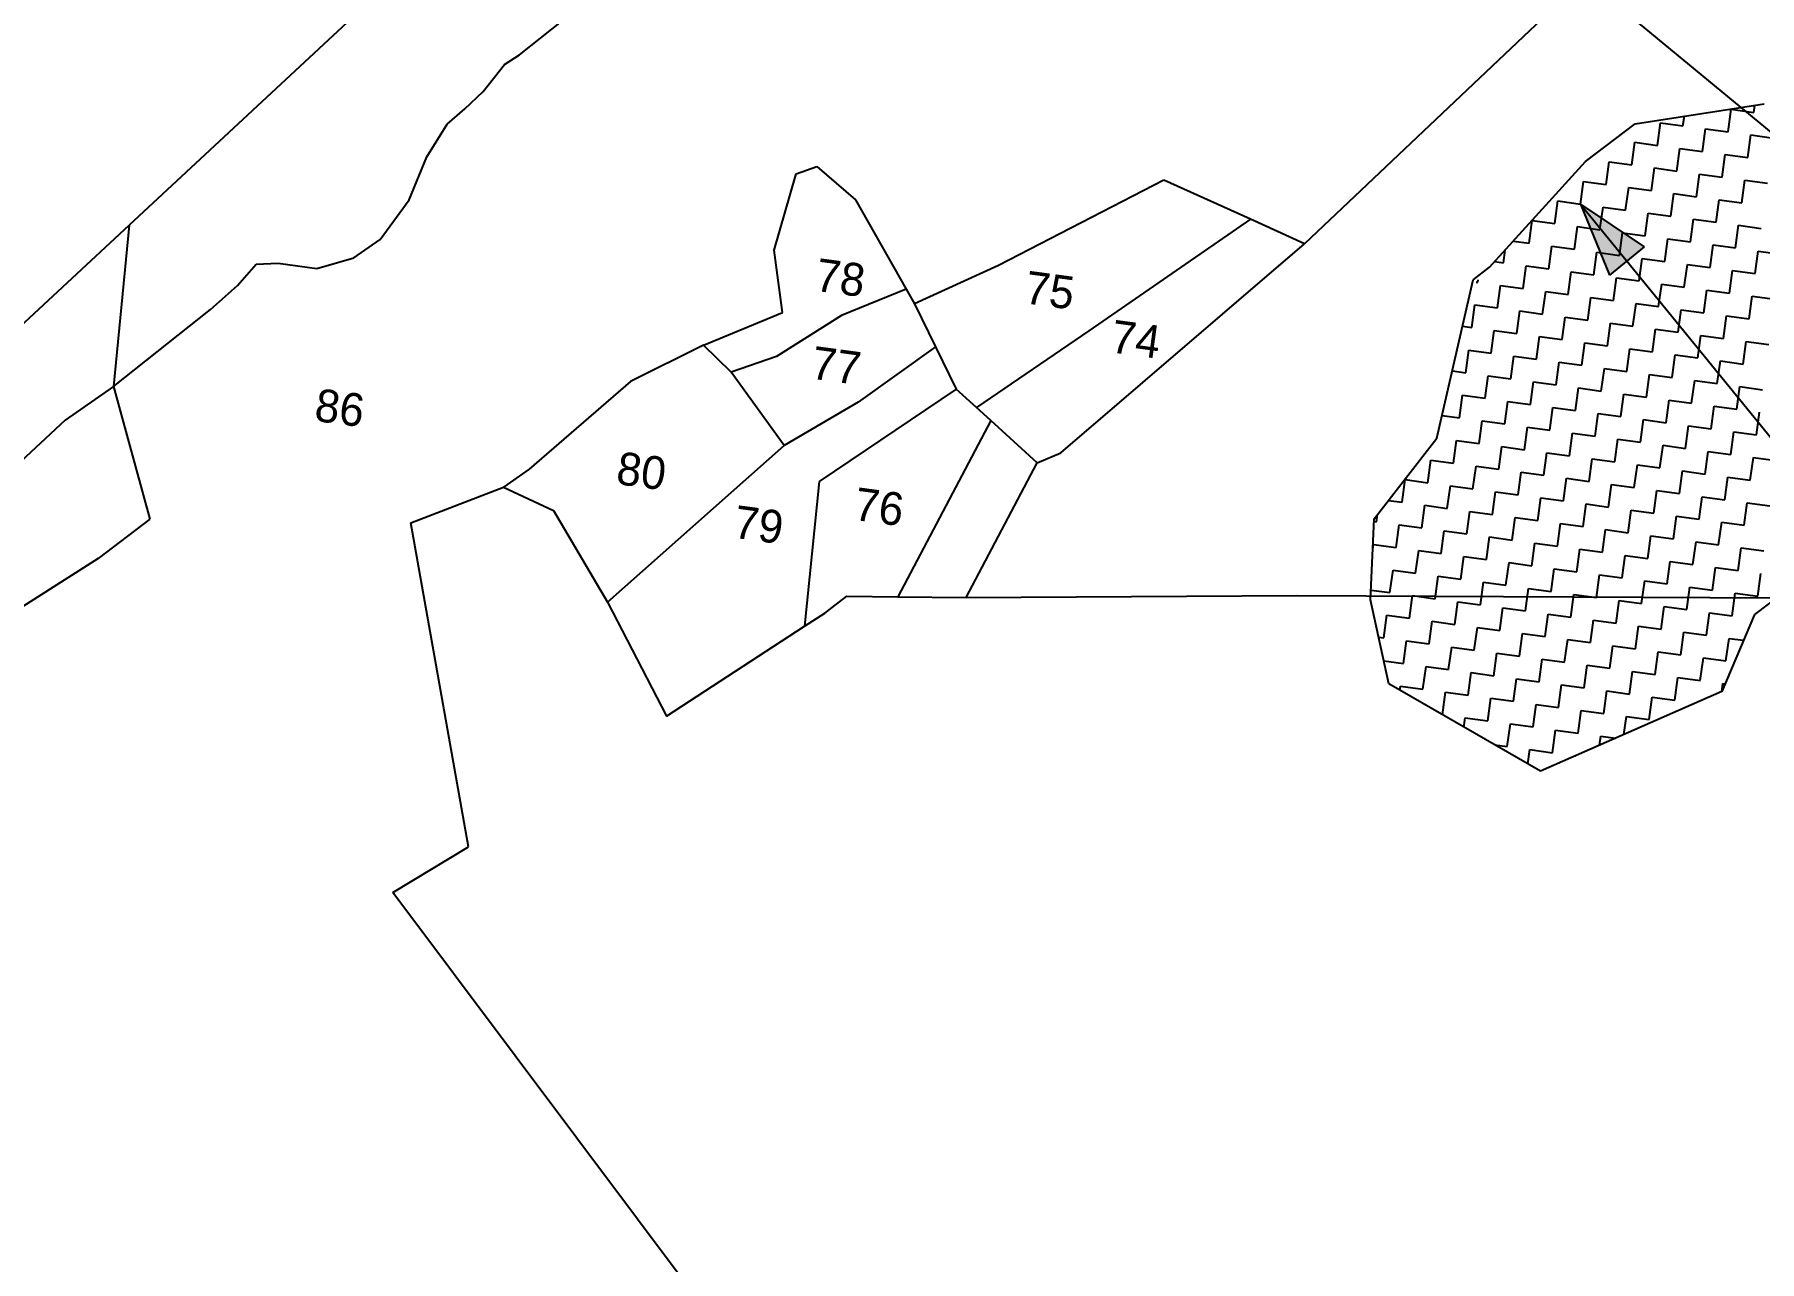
# Model space of a CAD drawing. Header units: metres. Extents: x 291974 to 293244, y 2020596 to 2023640.
# Drawn here: x 292278 to 292467.1, y 2020730.1 to 2020864.5 of the extents above; entities that cross this region are included whole.
import ezdxf
from ezdxf.enums import TextEntityAlignment as Align

# ---------------------------------------------------------------- set-up
doc = ezdxf.new("R2010")
doc.units = ezdxf.units.M
doc.header["$MEASUREMENT"] = 0
for name, color, linetype in [('LINE_WATER', 4, 'Continuous'), ('POLY_HATCH', 12, 'Continuous'), ('POLY_PARCEL', 6, 'Continuous'), ('TEXT_PARCEL', 7, 'Continuous')]:
    doc.layers.add(name, color=color, linetype=linetype)
doc.styles.add('TEXT_MAP', font='')
doc.styles.get('TEXT_MAP').set_extended_font_data('Kruti Dev 050')

msp = doc.modelspace()

# ---------------------------------------------------------------- hatches: boundary and pattern name
h = msp.add_hatch(color=256)
h.paths.add_polyline_path([(292452.54, 2020839.71), (292454.45, 2020841.27), (292447.45, 2020845.95)])
h.paths.add_polyline_path([(292447.45, 2020845.95), (292450.63, 2020838.16), (292452.54, 2020839.71)])

# ---------------------------------------------------------------- linework, layer by layer
for points in [[(292447.45, 2020845.95), (292478.12, 2020808.35)], [(292447.45, 2020845.95), (292450.63, 2020838.16)], [(292447.45, 2020845.95), (292454.45, 2020841.27)], [(292454.45, 2020841.27), (292450.63, 2020838.16)]]:
    msp.add_lwpolyline(points)
at = {"layer": 'LINE_WATER'}
for p, q in [((292331.18, 2020862.3), (292337, 2020866.93)), ((292327.17, 2020858.3), (292329.52, 2020861.23)), ((292329.52, 2020861.23), (292331.18, 2020862.3)), ((292325.18, 2020856.4), (292327.17, 2020858.3)), ((292323.22, 2020854.72), (292325.18, 2020856.4)), ((292321.01, 2020851.12), (292323.22, 2020854.72)), ((292319.07, 2020846.4), (292321.01, 2020851.12)), ((292315.89, 2020842.07), (292319.07, 2020846.4)), ((292313.02, 2020840.07), (292315.89, 2020842.07)), ((292308.96, 2020838.89), (292313.02, 2020840.07)), ((292300.26, 2020837.03), (292302.31, 2020839.35)), ((292302.31, 2020839.35), (292304.71, 2020839.46)), ((292304.71, 2020839.46), (292308.96, 2020838.89)), ((292297.31, 2020834.4), (292300.26, 2020837.03)), ((292286.68, 2020825.96), (292297.31, 2020834.4))]:
    msp.add_line(p, q, dxfattribs=at)
at = {"layer": 'POLY_HATCH'}
for p, q in [((292453.45, 2020854.75), (292467.57, 2020856.92)), ((292448.01, 2020850.61), (292453.45, 2020854.75)), ((292437.5, 2020839.02), (292448.01, 2020850.61)), ((292435.68, 2020837.64), (292437.5, 2020839.02)), ((292431.72, 2020820.29), (292435.68, 2020837.64)), ((292424.84, 2020811.46), (292431.72, 2020820.29)), ((292424.45, 2020802.57), (292424.84, 2020811.46)), ((292472.88, 2020805.8), (292466.53, 2020800.96)), ((292426.46, 2020793.36), (292424.45, 2020802.57)), ((292466.53, 2020800.96), (292462.95, 2020792.51)), ((292443.07, 2020783.8), (292426.46, 2020793.36)), ((292462.95, 2020792.51), (292443.07, 2020783.8))]:
    msp.add_line(p, q, dxfattribs=at)
at = {"layer": 'POLY_HATCH', "linetype": 'Continuous'}
for p, q in [((292458.69, 2020854.53), (292458.84, 2020855.58)), ((292463.65, 2020853.86), (292463.98, 2020856.34)), ((292463.98, 2020856.34), (292466.46, 2020856)), ((292466.46, 2020856), (292466.56, 2020856.76)), ((292455.88, 2020852.38), (292456.22, 2020854.86)), ((292456.22, 2020854.86), (292458.69, 2020854.53)), ((292460.84, 2020851.72), (292461.17, 2020854.19)), ((292461.17, 2020854.19), (292463.65, 2020853.86)), ((292465.79, 2020851.05), (292466.13, 2020853.53)), ((292466.13, 2020853.53), (292468.6, 2020853.19)), ((292453.07, 2020850.24), (292453.41, 2020852.72)), ((292453.41, 2020852.72), (292455.88, 2020852.38)), ((292458.03, 2020849.57), (292458.36, 2020852.05)), ((292458.36, 2020852.05), (292460.84, 2020851.72)), ((292462.98, 2020848.9), (292463.32, 2020851.38)), ((292463.32, 2020851.38), (292465.79, 2020851.05)), ((292450.26, 2020848.1), (292450.59, 2020850.57)), ((292450.59, 2020850.57), (292453.07, 2020850.24)), ((292455.22, 2020847.43), (292455.55, 2020849.91)), ((292455.55, 2020849.91), (292458.03, 2020849.57)), ((292447.45, 2020845.95), (292447.78, 2020848.43)), ((292447.78, 2020848.43), (292450.26, 2020848.1)), ((292452.4, 2020845.29), (292452.74, 2020847.76)), ((292452.74, 2020847.76), (292455.22, 2020847.43)), ((292460.17, 2020846.76), (292460.5, 2020849.24)), ((292460.5, 2020849.24), (292462.98, 2020848.9)), ((292465.13, 2020846.09), (292465.46, 2020848.57)), ((292465.46, 2020848.57), (292467.94, 2020848.24)), ((292444.64, 2020843.81), (292444.97, 2020846.29)), ((292444.97, 2020846.29), (292447.45, 2020845.95)), ((292449.59, 2020843.14), (292449.93, 2020845.62)), ((292449.93, 2020845.62), (292452.4, 2020845.29)), ((292457.36, 2020844.62), (292457.69, 2020847.09)), ((292457.69, 2020847.09), (292460.17, 2020846.76)), ((292462.31, 2020843.95), (292462.65, 2020846.43)), ((292462.65, 2020846.43), (292465.13, 2020846.09)), ((292441.83, 2020841.67), (292442.16, 2020844.14)), ((292442.16, 2020844.14), (292444.64, 2020843.81)), ((292454.55, 2020842.47), (292454.88, 2020844.95)), ((292454.88, 2020844.95), (292457.36, 2020844.62)), ((292459.5, 2020841.81), (292459.84, 2020844.28)), ((292459.84, 2020844.28), (292462.31, 2020843.95)), ((292464.46, 2020841.14), (292464.79, 2020843.62)), ((292464.79, 2020843.62), (292467.27, 2020843.28)), ((292440.11, 2020841.9), (292441.83, 2020841.67)), ((292446.78, 2020841), (292447.11, 2020843.48)), ((292447.11, 2020843.48), (292449.59, 2020843.14)), ((292451.74, 2020840.33), (292452.07, 2020842.81)), ((292452.07, 2020842.81), (292454.55, 2020842.47)), ((292456.69, 2020839.66), (292457.02, 2020842.14)), ((292457.02, 2020842.14), (292459.5, 2020841.81)), ((292439.01, 2020839.52), (292439.2, 2020840.9)), ((292443.97, 2020838.85), (292444.3, 2020841.33)), ((292444.3, 2020841.33), (292446.78, 2020841)), ((292448.92, 2020838.19), (292449.26, 2020840.66)), ((292449.26, 2020840.66), (292451.74, 2020840.33)), ((292453.88, 2020837.52), (292454.21, 2020840)), ((292454.21, 2020840), (292456.69, 2020839.66)), ((292461.65, 2020838.99), (292461.98, 2020841.47)), ((292461.98, 2020841.47), (292464.46, 2020841.14)), ((292466.6, 2020838.33), (292466.94, 2020840.8)), ((292466.94, 2020840.8), (292469.41, 2020840.47)), ((292438.07, 2020839.65), (292439.01, 2020839.52)), ((292441.16, 2020836.71), (292441.49, 2020839.19)), ((292441.49, 2020839.19), (292443.97, 2020838.85)), ((292446.11, 2020836.04), (292446.45, 2020838.52)), ((292446.45, 2020838.52), (292448.92, 2020838.19)), ((292458.83, 2020836.85), (292459.17, 2020839.33)), ((292459.17, 2020839.33), (292461.65, 2020838.99)), ((292463.79, 2020836.18), (292464.12, 2020838.66)), ((292464.12, 2020838.66), (292466.6, 2020838.33)), ((292436.03, 2020837.4), (292436.2, 2020837.38)), ((292436.2, 2020837.38), (292436.24, 2020837.63)), ((292438.35, 2020834.57), (292438.68, 2020837.04)), ((292438.68, 2020837.04), (292441.16, 2020836.71)), ((292443.3, 2020833.9), (292443.64, 2020836.38)), ((292443.64, 2020836.38), (292446.11, 2020836.04)), ((292451.07, 2020835.37), (292451.4, 2020837.85)), ((292451.4, 2020837.85), (292453.88, 2020837.52)), ((292456.02, 2020834.71), (292456.36, 2020837.18)), ((292456.36, 2020837.18), (292458.83, 2020836.85)), ((292460.98, 2020834.04), (292461.31, 2020836.52)), ((292461.31, 2020836.52), (292463.79, 2020836.18)), ((292435.53, 2020832.42), (292435.87, 2020834.9)), ((292435.87, 2020834.9), (292438.35, 2020834.57)), ((292440.49, 2020831.76), (292440.82, 2020834.23)), ((292440.82, 2020834.23), (292443.3, 2020833.9)), ((292448.26, 2020833.23), (292448.59, 2020835.71)), ((292448.59, 2020835.71), (292451.07, 2020835.37)), ((292453.21, 2020832.56), (292453.55, 2020835.04)), ((292453.55, 2020835.04), (292456.02, 2020834.71)), ((292458.17, 2020831.9), (292458.5, 2020834.37)), ((292458.5, 2020834.37), (292460.98, 2020834.04)), ((292465.93, 2020833.37), (292466.27, 2020835.85)), ((292466.27, 2020835.85), (292468.74, 2020835.51)), ((292434.52, 2020832.56), (292435.53, 2020832.42)), ((292445.44, 2020831.09), (292445.78, 2020833.57)), ((292445.78, 2020833.57), (292448.26, 2020833.23)), ((292450.4, 2020830.42), (292450.73, 2020832.9)), ((292450.73, 2020832.9), (292453.21, 2020832.56)), ((292463.12, 2020831.23), (292463.46, 2020833.71)), ((292463.46, 2020833.71), (292465.93, 2020833.37)), ((292437.68, 2020829.61), (292438.01, 2020832.09)), ((292438.01, 2020832.09), (292440.49, 2020831.76)), ((292442.63, 2020828.94), (292442.97, 2020831.42)), ((292442.97, 2020831.42), (292445.44, 2020831.09)), ((292447.59, 2020828.28), (292447.92, 2020830.75)), ((292447.92, 2020830.75), (292450.4, 2020830.42)), ((292455.36, 2020829.75), (292455.69, 2020832.23)), ((292455.69, 2020832.23), (292458.17, 2020831.9)), ((292460.31, 2020829.08), (292460.64, 2020831.56)), ((292460.64, 2020831.56), (292463.12, 2020831.23)), ((292465.27, 2020828.42), (292465.6, 2020830.89)), ((292465.6, 2020830.89), (292468.08, 2020830.56)), ((292434.87, 2020827.47), (292435.2, 2020829.95)), ((292435.2, 2020829.95), (292437.68, 2020829.61)), ((292439.82, 2020826.8), (292440.16, 2020829.28)), ((292440.16, 2020829.28), (292442.63, 2020828.94)), ((292444.78, 2020826.13), (292445.11, 2020828.61)), ((292445.11, 2020828.61), (292447.59, 2020828.28)), ((292452.54, 2020827.61), (292452.88, 2020830.09)), ((292452.88, 2020830.09), (292455.36, 2020829.75)), ((292457.5, 2020826.94), (292457.83, 2020829.42)), ((292457.83, 2020829.42), (292460.31, 2020829.08)), ((292462.45, 2020826.27), (292462.79, 2020828.75)), ((292462.79, 2020828.75), (292465.27, 2020828.42)), ((292433.41, 2020827.67), (292434.87, 2020827.47)), ((292437.01, 2020824.66), (292437.34, 2020827.13)), ((292437.34, 2020827.13), (292439.82, 2020826.8)), ((292449.73, 2020825.46), (292450.07, 2020827.94)), ((292450.07, 2020827.94), (292452.54, 2020827.61)), ((292454.69, 2020824.8), (292455.02, 2020827.27)), ((292455.02, 2020827.27), (292457.5, 2020826.94)), ((292459.64, 2020824.13), (292459.98, 2020826.61)), ((292459.98, 2020826.61), (292462.45, 2020826.27)), ((292434.2, 2020822.51), (292434.53, 2020824.99)), ((292434.53, 2020824.99), (292437.01, 2020824.66)), ((292441.97, 2020823.99), (292442.3, 2020826.47)), ((292442.3, 2020826.47), (292444.78, 2020826.13)), ((292446.92, 2020823.32), (292447.25, 2020825.8)), ((292447.25, 2020825.8), (292449.73, 2020825.46)), ((292451.88, 2020822.65), (292452.21, 2020825.13)), ((292452.21, 2020825.13), (292454.69, 2020824.8)), ((292464.6, 2020823.46), (292464.93, 2020825.94)), ((292464.93, 2020825.94), (292467.41, 2020825.6)), ((292439.15, 2020821.85), (292439.49, 2020824.32)), ((292439.49, 2020824.32), (292441.97, 2020823.99)), ((292444.11, 2020821.18), (292444.44, 2020823.65)), ((292444.44, 2020823.65), (292446.92, 2020823.32)), ((292449.06, 2020820.51), (292449.4, 2020822.99)), ((292449.4, 2020822.99), (292451.88, 2020822.65)), ((292456.83, 2020821.99), (292457.16, 2020824.46)), ((292457.16, 2020824.46), (292459.64, 2020824.13)), ((292461.79, 2020821.32), (292462.12, 2020823.79)), ((292462.12, 2020823.79), (292464.6, 2020823.46)), ((292466.74, 2020820.65), (292467.08, 2020823.13)), ((292432.29, 2020822.77), (292434.2, 2020822.51)), ((292436.34, 2020819.7), (292436.68, 2020822.18)), ((292436.68, 2020822.18), (292439.15, 2020821.85)), ((292441.3, 2020819.03), (292441.63, 2020821.51)), ((292441.63, 2020821.51), (292444.11, 2020821.18)), ((292454.02, 2020819.84), (292454.35, 2020822.32)), ((292454.35, 2020822.32), (292456.83, 2020821.99)), ((292458.97, 2020819.17), (292459.31, 2020821.65)), ((292459.31, 2020821.65), (292461.79, 2020821.32)), ((292463.93, 2020818.51), (292464.26, 2020820.98)), ((292464.26, 2020820.98), (292466.74, 2020820.65)), ((292433.53, 2020817.56), (292433.86, 2020820.04)), ((292433.86, 2020820.04), (292436.34, 2020819.7)), ((292438.49, 2020816.89), (292438.82, 2020819.37)), ((292438.82, 2020819.37), (292441.3, 2020819.03)), ((292446.25, 2020818.37), (292446.59, 2020820.84)), ((292446.59, 2020820.84), (292449.06, 2020820.51)), ((292451.21, 2020817.7), (292451.54, 2020820.18)), ((292451.54, 2020820.18), (292454.02, 2020819.84)), ((292456.16, 2020817.03), (292456.5, 2020819.51)), ((292456.5, 2020819.51), (292458.97, 2020819.17)), ((292430.72, 2020815.41), (292431.05, 2020817.89)), ((292431.05, 2020817.89), (292433.53, 2020817.56)), ((292435.67, 2020814.75), (292436.01, 2020817.22)), ((292436.01, 2020817.22), (292438.49, 2020816.89)), ((292443.44, 2020816.22), (292443.78, 2020818.7)), ((292443.78, 2020818.7), (292446.25, 2020818.37)), ((292448.4, 2020815.55), (292448.73, 2020818.03)), ((292448.73, 2020818.03), (292451.21, 2020817.7)), ((292453.35, 2020814.89), (292453.69, 2020817.36)), ((292453.69, 2020817.36), (292456.16, 2020817.03)), ((292461.12, 2020816.36), (292461.45, 2020818.84)), ((292461.45, 2020818.84), (292463.93, 2020818.51)), ((292466.07, 2020815.69), (292466.41, 2020818.17)), ((292466.41, 2020818.17), (292468.88, 2020817.84)), ((292427.91, 2020813.27), (292428.24, 2020815.75)), ((292428.24, 2020815.75), (292430.72, 2020815.41)), ((292440.63, 2020814.08), (292440.96, 2020816.56)), ((292440.96, 2020816.56), (292443.44, 2020816.22)), ((292445.58, 2020813.41), (292445.92, 2020815.89)), ((292445.92, 2020815.89), (292448.4, 2020815.55)), ((292458.31, 2020814.22), (292458.64, 2020816.7)), ((292458.64, 2020816.7), (292461.12, 2020816.36)), ((292463.26, 2020813.55), (292463.6, 2020816.03)), ((292463.6, 2020816.03), (292466.07, 2020815.69)), ((292426.4, 2020813.47), (292427.91, 2020813.27)), ((292432.86, 2020812.6), (292433.2, 2020815.08)), ((292433.2, 2020815.08), (292435.67, 2020814.75)), ((292437.82, 2020811.93), (292438.15, 2020814.41)), ((292438.15, 2020814.41), (292440.63, 2020814.08)), ((292442.77, 2020811.27), (292443.11, 2020813.74)), ((292443.11, 2020813.74), (292445.58, 2020813.41)), ((292450.54, 2020812.74), (292450.87, 2020815.22)), ((292450.87, 2020815.22), (292453.35, 2020814.89)), ((292455.5, 2020812.07), (292455.83, 2020814.55)), ((292455.83, 2020814.55), (292458.31, 2020814.22)), ((292460.45, 2020811.41), (292460.78, 2020813.88)), ((292460.78, 2020813.88), (292463.26, 2020813.55)), ((292425.1, 2020811.13), (292425.21, 2020811.94)), ((292430.05, 2020810.46), (292430.39, 2020812.94)), ((292430.39, 2020812.94), (292432.86, 2020812.6)), ((292435.01, 2020809.79), (292435.34, 2020812.27)), ((292435.34, 2020812.27), (292437.82, 2020811.93)), ((292439.96, 2020809.12), (292440.3, 2020811.6)), ((292440.3, 2020811.6), (292442.77, 2020811.27)), ((292447.73, 2020810.6), (292448.06, 2020813.08)), ((292448.06, 2020813.08), (292450.54, 2020812.74)), ((292452.68, 2020809.93), (292453.02, 2020812.41)), ((292453.02, 2020812.41), (292455.5, 2020812.07)), ((292457.64, 2020809.26), (292457.97, 2020811.74)), ((292457.97, 2020811.74), (292460.45, 2020811.41)), ((292465.41, 2020810.74), (292465.74, 2020813.22)), ((292465.74, 2020813.22), (292468.22, 2020812.88)), ((292424.82, 2020811.16), (292425.1, 2020811.13)), ((292427.24, 2020808.32), (292427.57, 2020810.79)), ((292427.57, 2020810.79), (292430.05, 2020810.46)), ((292432.2, 2020807.65), (292432.53, 2020810.13)), ((292432.53, 2020810.13), (292435.01, 2020809.79)), ((292444.92, 2020808.46), (292445.25, 2020810.93)), ((292445.25, 2020810.93), (292447.73, 2020810.6)), ((292449.87, 2020807.79), (292450.21, 2020810.27)), ((292450.21, 2020810.27), (292452.68, 2020809.93)), ((292454.83, 2020807.12), (292455.16, 2020809.6)), ((292455.16, 2020809.6), (292457.64, 2020809.26)), ((292462.59, 2020808.6), (292462.93, 2020811.07)), ((292462.93, 2020811.07), (292465.41, 2020810.74)), ((292424.69, 2020808.12), (292424.76, 2020808.65)), ((292424.76, 2020808.65), (292427.24, 2020808.32)), ((292429.38, 2020805.5), (292429.72, 2020807.98)), ((292429.72, 2020807.98), (292432.2, 2020807.65)), ((292437.15, 2020806.98), (292437.48, 2020809.46)), ((292437.48, 2020809.46), (292439.96, 2020809.12)), ((292442.11, 2020806.31), (292442.44, 2020808.79)), ((292442.44, 2020808.79), (292444.92, 2020808.46)), ((292447.06, 2020805.64), (292447.39, 2020808.12)), ((292447.39, 2020808.12), (292449.87, 2020807.79)), ((292459.78, 2020806.45), (292460.12, 2020808.93)), ((292460.12, 2020808.93), (292462.59, 2020808.6)), ((292464.74, 2020805.78), (292465.07, 2020808.26)), ((292465.07, 2020808.26), (292467.55, 2020807.93)), ((292426.57, 2020803.36), (292426.91, 2020805.84)), ((292426.91, 2020805.84), (292429.38, 2020805.5)), ((292434.34, 2020804.84), (292434.67, 2020807.31)), ((292434.67, 2020807.31), (292437.15, 2020806.98)), ((292439.29, 2020804.17), (292439.63, 2020806.65)), ((292439.63, 2020806.65), (292442.11, 2020806.31)), ((292444.25, 2020803.5), (292444.58, 2020805.98)), ((292444.58, 2020805.98), (292447.06, 2020805.64)), ((292452.02, 2020804.98), (292452.35, 2020807.45)), ((292452.35, 2020807.45), (292454.83, 2020807.12)), ((292456.97, 2020804.31), (292457.3, 2020806.79)), ((292457.3, 2020806.79), (292459.78, 2020806.45)), ((292461.93, 2020803.64), (292462.26, 2020806.12)), ((292462.26, 2020806.12), (292464.74, 2020805.78)), ((292431.53, 2020802.69), (292431.86, 2020805.17)), ((292431.86, 2020805.17), (292434.34, 2020804.84)), ((292436.48, 2020802.02), (292436.82, 2020804.5)), ((292436.82, 2020804.5), (292439.29, 2020804.17)), ((292449.2, 2020802.83), (292449.54, 2020805.31)), ((292449.54, 2020805.31), (292452.02, 2020804.98)), ((292454.16, 2020802.16), (292454.49, 2020804.64)), ((292454.49, 2020804.64), (292456.97, 2020804.31)), ((292459.11, 2020801.5), (292459.45, 2020803.97)), ((292459.45, 2020803.97), (292461.93, 2020803.64)), ((292466.88, 2020802.97), (292467.22, 2020805.45)), ((292424.5, 2020803.64), (292426.57, 2020803.36)), ((292428.72, 2020800.55), (292429.05, 2020803.03)), ((292429.05, 2020803.03), (292431.53, 2020802.69)), ((292433.67, 2020799.88), (292434, 2020802.36)), ((292434, 2020802.36), (292436.48, 2020802.02)), ((292441.44, 2020801.36), (292441.77, 2020803.83)), ((292441.77, 2020803.83), (292444.25, 2020803.5)), ((292446.39, 2020800.69), (292446.73, 2020803.17)), ((292446.73, 2020803.17), (292449.2, 2020802.83)), ((292451.35, 2020800.02), (292451.68, 2020802.5)), ((292451.68, 2020802.5), (292454.16, 2020802.16)), ((292464.07, 2020800.83), (292464.4, 2020803.31)), ((292464.4, 2020803.31), (292466.88, 2020802.97)), ((292425.9, 2020798.41), (292426.24, 2020800.88)), ((292426.24, 2020800.88), (292428.72, 2020800.55)), ((292430.86, 2020797.74), (292431.19, 2020800.22)), ((292431.19, 2020800.22), (292433.67, 2020799.88)), ((292438.63, 2020799.21), (292438.96, 2020801.69)), ((292438.96, 2020801.69), (292441.44, 2020801.36)), ((292443.58, 2020798.55), (292443.92, 2020801.02)), ((292443.92, 2020801.02), (292446.39, 2020800.69)), ((292448.54, 2020797.88), (292448.87, 2020800.35)), ((292448.87, 2020800.35), (292451.35, 2020800.02)), ((292456.3, 2020799.35), (292456.64, 2020801.83)), ((292456.64, 2020801.83), (292459.11, 2020801.5)), ((292461.26, 2020798.69), (292461.59, 2020801.16)), ((292461.59, 2020801.16), (292464.07, 2020800.83)), ((292425.34, 2020798.48), (292425.9, 2020798.41)), ((292435.81, 2020797.07), (292436.15, 2020799.55)), ((292436.15, 2020799.55), (292438.63, 2020799.21)), ((292440.77, 2020796.4), (292441.1, 2020798.88)), ((292441.1, 2020798.88), (292443.58, 2020798.55)), ((292453.49, 2020797.21), (292453.83, 2020799.69)), ((292453.83, 2020799.69), (292456.3, 2020799.35)), ((292458.45, 2020796.54), (292458.78, 2020799.02)), ((292458.78, 2020799.02), (292461.26, 2020798.69)), ((292463.4, 2020795.87), (292463.74, 2020798.35)), ((292463.74, 2020798.35), (292465.33, 2020798.14)), ((292428.05, 2020795.59), (292428.38, 2020798.07)), ((292428.38, 2020798.07), (292430.86, 2020797.74)), ((292433, 2020794.93), (292433.34, 2020797.4)), ((292433.34, 2020797.4), (292435.81, 2020797.07)), ((292437.96, 2020794.26), (292438.29, 2020796.74)), ((292438.29, 2020796.74), (292440.77, 2020796.4)), ((292445.72, 2020795.73), (292446.06, 2020798.21)), ((292446.06, 2020798.21), (292448.54, 2020797.88)), ((292450.68, 2020795.07), (292451.01, 2020797.54)), ((292451.01, 2020797.54), (292453.49, 2020797.21)), ((292455.64, 2020794.4), (292455.97, 2020796.88)), ((292455.97, 2020796.88), (292458.45, 2020796.54)), ((292425.91, 2020795.88), (292428.05, 2020795.59)), ((292430.19, 2020792.78), (292430.53, 2020795.26)), ((292430.53, 2020795.26), (292433, 2020794.93)), ((292435.15, 2020792.11), (292435.48, 2020794.59)), ((292435.48, 2020794.59), (292437.96, 2020794.26)), ((292442.91, 2020793.59), (292443.25, 2020796.07)), ((292443.25, 2020796.07), (292445.72, 2020795.73)), ((292447.87, 2020792.92), (292448.2, 2020795.4)), ((292448.2, 2020795.4), (292450.68, 2020795.07)), ((292452.82, 2020792.25), (292453.16, 2020794.73)), ((292453.16, 2020794.73), (292455.64, 2020794.4)), ((292460.59, 2020793.73), (292460.92, 2020796.21)), ((292460.92, 2020796.21), (292463.4, 2020795.87)), ((292427.65, 2020792.67), (292427.71, 2020793.12)), ((292427.71, 2020793.12), (292430.19, 2020792.78)), ((292440.1, 2020791.45), (292440.44, 2020793.92)), ((292440.44, 2020793.92), (292442.91, 2020793.59)), ((292445.06, 2020790.78), (292445.39, 2020793.26)), ((292445.39, 2020793.26), (292447.87, 2020792.92)), ((292450.01, 2020790.11), (292450.35, 2020792.59)), ((292450.35, 2020792.59), (292452.82, 2020792.25)), ((292457.78, 2020791.59), (292458.11, 2020794.06)), ((292458.11, 2020794.06), (292460.59, 2020793.73)), ((292462.95, 2020792.5), (292463.07, 2020793.4)), ((292463.07, 2020793.4), (292463.31, 2020793.36)), ((292432.34, 2020789.98), (292432.67, 2020792.45)), ((292432.67, 2020792.45), (292435.15, 2020792.11)), ((292437.29, 2020789.3), (292437.62, 2020791.78)), ((292437.62, 2020791.78), (292440.1, 2020791.45)), ((292442.25, 2020788.64), (292442.58, 2020791.11)), ((292442.58, 2020791.11), (292445.06, 2020790.78)), ((292454.97, 2020789.44), (292455.3, 2020791.92)), ((292455.3, 2020791.92), (292457.78, 2020791.59)), ((292434.68, 2020788.63), (292434.81, 2020789.64)), ((292434.81, 2020789.64), (292437.29, 2020789.3)), ((292439.43, 2020786.49), (292439.77, 2020788.97)), ((292439.77, 2020788.97), (292442.25, 2020788.64)), ((292447.2, 2020787.97), (292447.53, 2020790.44)), ((292447.53, 2020790.44), (292450.01, 2020790.11)), ((292452.22, 2020787.81), (292452.49, 2020789.78)), ((292452.49, 2020789.78), (292454.97, 2020789.44)), ((292444.39, 2020785.82), (292444.72, 2020788.3)), ((292444.72, 2020788.3), (292447.2, 2020787.97)), ((292449.54, 2020786.64), (292449.68, 2020787.63)), ((292449.68, 2020787.63), (292451.31, 2020787.41)), ((292438.08, 2020786.67), (292439.43, 2020786.49)), ((292441.7, 2020784.59), (292441.91, 2020786.16)), ((292441.91, 2020786.16), (292444.39, 2020785.82)), ((292446.86, 2020785.46), (292446.87, 2020785.49)), ((292446.87, 2020785.49), (292446.91, 2020785.48))]:
    msp.add_line(p, q, dxfattribs=at)
at = {"layer": 'POLY_PARCEL'}
for p, q in [((292398.22, 2020945.87), (292288.38, 2020843.64)), ((292513.32, 2020816.69), (292448.74, 2020870.01)), ((292444.6, 2020867.52), (292417.21, 2020841.59)), ((292361.48, 2020849.28), (292363.77, 2020850.06)), ((292363.77, 2020850.06), (292368, 2020846.4)), ((292359.08, 2020840.89), (292361.48, 2020849.28)), ((292401.8, 2020848.57), (292383.65, 2020839.22)), ((292411.29, 2020844.28), (292401.8, 2020848.57)), ((292368, 2020846.4), (292373.53, 2020836.64)), ((292263.64, 2020820.66), (292288.38, 2020843.64)), ((292288.38, 2020843.64), (292286.68, 2020825.96)), ((292411.29, 2020844.28), (292393.58, 2020832.07)), ((292417.21, 2020841.59), (292411.29, 2020844.28)), ((292359.98, 2020834.05), (292359.08, 2020840.89)), ((292390.51, 2020818.69), (292417.21, 2020841.59)), ((292383.65, 2020839.22), (292374.46, 2020835)), ((292373.53, 2020836.64), (292366.47, 2020833.72)), ((292373.53, 2020836.64), (292374.46, 2020835)), ((292374.46, 2020835), (292376.75, 2020830.29)), ((292351.32, 2020830.5), (292359.98, 2020834.05)), ((292366.47, 2020833.72), (292359.33, 2020829.24)), ((292351.32, 2020830.5), (292343.33, 2020826.49)), ((292354.38, 2020827.54), (292351.32, 2020830.5)), ((292393.58, 2020832.07), (292381.25, 2020823.64)), ((292359.33, 2020829.24), (292354.38, 2020827.54)), ((292376.75, 2020830.29), (292368.28, 2020824.22)), ((292376.75, 2020830.29), (292379.01, 2020825.67)), ((292360.19, 2020819.5), (292354.38, 2020827.54)), ((292286.68, 2020825.96), (292281.36, 2020822.27)), ((292286.68, 2020825.96), (292290.66, 2020811.43)), ((292343.33, 2020826.49), (292332.23, 2020816.91)), ((292379.01, 2020825.67), (292364.02, 2020815.53)), ((292381.25, 2020823.64), (292379.01, 2020825.67)), ((292368.28, 2020824.22), (292360.19, 2020819.5)), ((292382.81, 2020822.22), (292381.25, 2020823.64)), ((292281.36, 2020822.27), (292263.54, 2020805.65)), ((292382.81, 2020822.22), (292372.63, 2020802.9)), ((292387.91, 2020817.58), (292382.81, 2020822.22)), ((292340.8, 2020802.32), (292360.19, 2020819.5)), ((292380.11, 2020802.83), (292387.91, 2020817.58)), ((292387.91, 2020817.58), (292390.51, 2020818.69)), ((292332.23, 2020816.91), (292329.42, 2020814.93)), ((292364.02, 2020815.53), (292362.41, 2020799.67)), ((292319.27, 2020811.03), (292329.42, 2020814.93)), ((292329.42, 2020814.93), (292334.89, 2020812.38)), ((292334.89, 2020812.38), (292340.8, 2020802.32)), ((292290.66, 2020811.43), (292284.98, 2020807.1)), ((292325.56, 2020775.51), (292319.27, 2020811.03)), ((292284.98, 2020807.1), (292261.75, 2020792.31)), ((292340.8, 2020802.32), (292347.29, 2020789.83)), ((292364.62, 2020801.11), (292367.05, 2020802.96)), ((292367.05, 2020802.96), (292372.63, 2020802.9)), ((292372.63, 2020802.9), (292380.11, 2020802.83)), ((292380.11, 2020802.83), (292416.37, 2020803.04)), ((292416.37, 2020803.04), (292469.21, 2020802.81)), ((292362.41, 2020799.67), (292364.62, 2020801.11)), ((292347.29, 2020789.83), (292362.41, 2020799.67)), ((292317.29, 2020770.5), (292325.56, 2020775.51)), ((292351.78, 2020724.46), (292317.29, 2020770.5))]:
    msp.add_line(p, q, dxfattribs=at)

# ---------------------------------------------------------------- texts
at = {"layer": 'TEXT_PARCEL', "style": 'TEXT_MAP'}
for s, p in [('78', (292366.35, 2020837.89)), ('75', (292389.29, 2020836.49)), ('74', (292398.73, 2020831.14)), ('77', (292365.89, 2020828.26)), ('86', (292311.47, 2020823.63)), ('80', (292344.54, 2020816.71)), ('76', (292370.59, 2020812.78)), ('79', (292357.39, 2020810.82))]:
    msp.add_text(s, height=3.6, rotation=352.3236, dxfattribs=at).set_placement(p, align=Align.MIDDLE)

doc.saveas('drawing.dxf')
